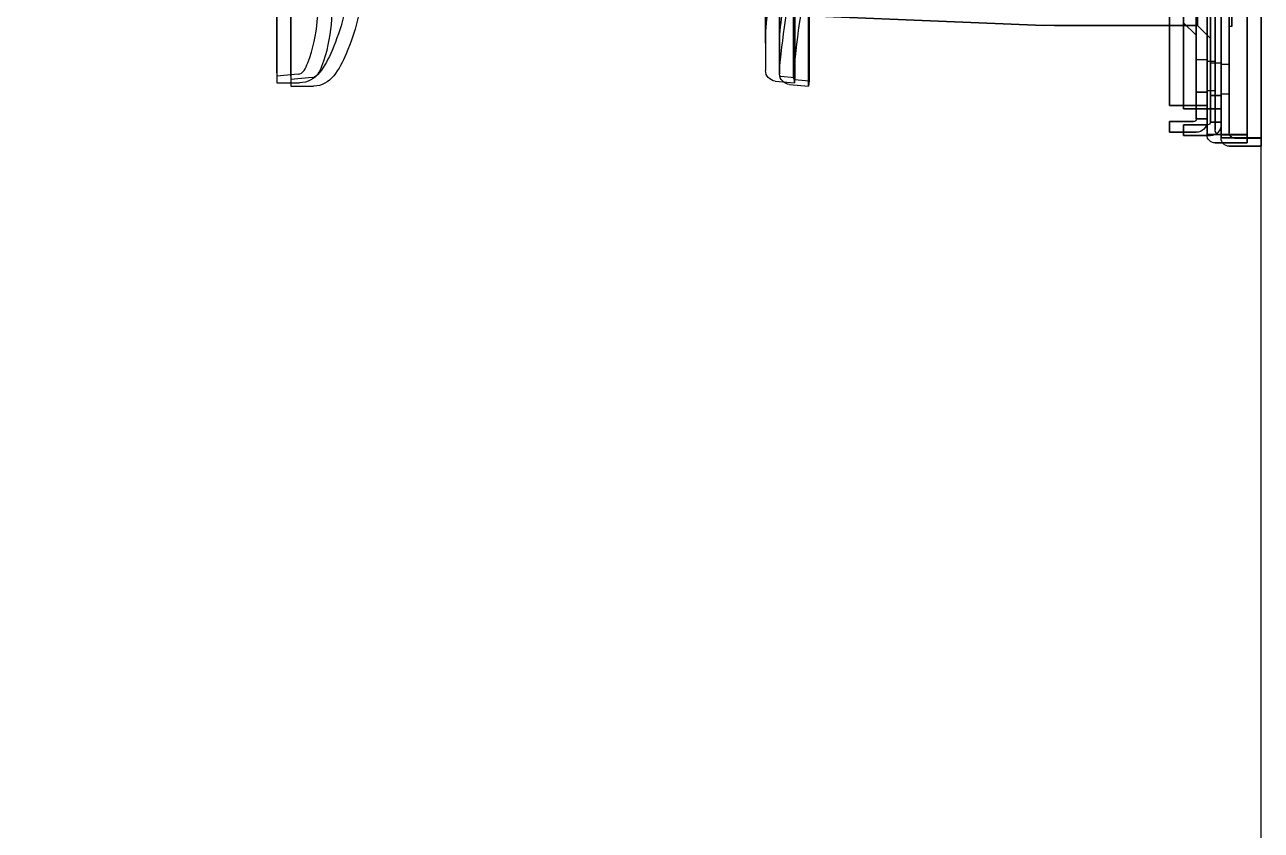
# Model space of a CAD drawing. Header units: millimetres. Extents: x -69706 to 52883, y -6882 to 68885.
# Drawn here: x 7178.5 to 7640.5, y 25650.8 to 25951.8 of the extents above; entities that cross this region are included whole.
import ezdxf

# ---------------------------------------------------------------- set-up
doc = ezdxf.new("R2010")
doc.units = ezdxf.units.MM
doc.layers.add('ac-SB', color=7, linetype='Continuous', lineweight=13)

# ---------------------------------------------------------------- blocks, each defined once
blk = doc.blocks.new('A$C15852BBE')
at = {"layer": 'ac-SB', "lineweight": -3}
for p, q in [((5538.81, 3950), (5538.81, 50)), ((5538.81, 1299.1), (5550.81, 1299.1)), ((5550.81, 1299.1), (5538.81, 1299.1)), ((5538.81, 1299.1), (5538.81, 1296.1)), ((5538.81, 1296.1), (5538.81, 1299.1)), ((5548.81, 1296.1), (5538.81, 1296.1)), ((5538.81, 1296.1), (5548.81, 1296.1)), ((5538.81, 672.2), (5538.81, 1296)), ((5538.81, 672.2), (5538.81, 1296)), ((5538.81, 672.2), (5538.81, 1296)), ((5538.81, 1296), (5538.81, 672.2)), ((5550.81, 1296), (5538.81, 1296)), ((5548.81, 1296), (5538.81, 1296)), ((5538.81, 1296), (5548.81, 1296)), ((5538.81, 1296), (5548.81, 1296)), ((5544.08, 1297.86), (5556.08, 1297.86)), ((5556.08, 1297.86), (5544.08, 1297.86)), ((5544.08, 1297.86), (5544.08, 1294.86)), ((5544.08, 1294.86), (5544.08, 1297.86)), ((5554.08, 1294.86), (5544.08, 1294.86)), ((5544.08, 1294.86), (5554.08, 1294.86)), ((5544.08, 670.96), (5544.08, 1294.76)), ((5544.08, 670.96), (5544.08, 1294.76)), ((5544.08, 670.96), (5544.08, 1294.76)), ((5544.08, 1294.76), (5544.08, 670.96)), ((5556.08, 1294.76), (5544.08, 1294.76)), ((5554.08, 1294.76), (5544.08, 1294.76)), ((5544.08, 1294.76), (5554.08, 1294.76)), ((5544.08, 1294.76), (5554.08, 1294.76)), ((5549.36, 1296), (5548.81, 1296)), ((5553.43, 1296), (5548.81, 1296)), ((5548.81, 1296), (5549.43, 1296)), ((5553.82, 1296), (5549.36, 1296)), ((5549.43, 1296), (5553.43, 1296)), ((5553.82, 1296), (5550.81, 1296)), ((5550.81, 674.1), (5550.81, 1294.1)), ((5550.81, 1294.1), (5550.81, 674.1)), ((5553.81, 1296), (5553.43, 1296)), ((5553.43, 1296), (5553.81, 1296)), ((5553.81, 1296.04), (5553.81, 672.16)), ((5553.81, 672.16), (5553.81, 1296.04)), ((5553.81, 1296), (5553.81, 672.2)), ((5553.81, 1296), (5553.81, 1296)), ((5554.63, 1294.76), (5554.08, 1294.76)), ((5558.7, 1294.76), (5554.08, 1294.76)), ((5554.08, 1294.76), (5554.7, 1294.76)), ((5559.09, 1294.76), (5554.63, 1294.76)), ((5554.7, 1294.76), (5558.7, 1294.76)), ((5559.09, 1294.76), (5556.08, 1294.76)), ((5557.81, 1295.1), (5567.81, 1295.1)), ((5567.81, 1295.1), (5557.81, 1295.1)), ((5557.81, 1295.1), (5567.81, 1295.1)), ((5567.81, 1295.1), (5557.81, 1295.1)), ((5559.08, 1294.76), (5558.7, 1294.76)), ((5558.7, 1294.76), (5559.08, 1294.76)), ((5559.08, 1294.8), (5559.08, 670.92)), ((5559.08, 670.92), (5559.08, 1294.8)), ((5559.08, 1294.76), (5559.08, 670.96)), ((5559.08, 1294.76), (5559.08, 1294.76)), ((5563.08, 1293.86), (5573.08, 1293.86)), ((5573.08, 1293.86), (5563.08, 1293.86)), ((5563.08, 1293.86), (5573.08, 1293.86)), ((5573.08, 1293.86), (5563.08, 1293.86)), ((5567.81, 1295.1), (5567.81, 1291.1)), ((5567.81, 1291.1), (5567.81, 1295.1)), ((5567.81, 1295.1), (5567.81, 1291.1)), ((5567.81, 1291.1), (5567.81, 1295.1)), ((5573.08, 1293.86), (5573.08, 1289.86)), ((5573.08, 1289.86), (5573.08, 1293.86)), ((5573.08, 1293.86), (5573.08, 1289.86)), ((5573.08, 1289.86), (5573.08, 1293.86)), ((5553.81, 1291.1), (5553.81, 1290.1)), ((5553.81, 1290.1), (5553.81, 1291.1)), ((5553.81, 1291.1), (5553.81, 1290.1)), ((5553.81, 1290.1), (5553.81, 1291.1)), ((5553.81, 1285.1), (5553.81, 1290.1)), ((5553.81, 1290.1), (5553.81, 1280.1)), ((5553.81, 1280.1), (5553.81, 1290.1)), ((5553.81, 1290.1), (5553.81, 1285.1)), ((5557.81, 1290.1), (5553.81, 1290.1)), ((5557.81, 1290.1), (5553.81, 1290.1)), ((5553.81, 1290.1), (5557.81, 1290.1)), ((5557.81, 1290.1), (5553.81, 1290.1)), ((5556.08, 672.86), (5556.08, 1292.86)), ((5556.08, 1292.86), (5556.08, 672.86)), ((5557.81, 1280.1), (5557.81, 1290.1)), ((5557.81, 1290.1), (5557.81, 1285.1)), ((5557.81, 1290.1), (5557.81, 1280.1)), ((5557.81, 1285.1), (5557.81, 1290.1)), ((5558.81, 1291.1), (5567.81, 1291.1)), ((5567.81, 1291.1), (5558.81, 1291.1)), ((5558.81, 1291.1), (5567.81, 1291.1)), ((5567.81, 1291.1), (5558.81, 1291.1)), ((5559.08, 1289.86), (5559.08, 1288.86)), ((5559.08, 1288.86), (5559.08, 1289.86)), ((5559.08, 1289.86), (5559.08, 1288.86)), ((5559.08, 1288.86), (5559.08, 1289.86)), ((5564.08, 1289.86), (5573.08, 1289.86)), ((5573.08, 1289.86), (5564.08, 1289.86)), ((5564.08, 1289.86), (5573.08, 1289.86)), ((5573.08, 1289.86), (5564.08, 1289.86)), ((5553.81, 1285.1), (5553.81, 1195.1)), ((5553.81, 1195.1), (5553.81, 1285.1)), ((5553.81, 1195.1), (5553.81, 1285.1)), ((5553.81, 1285.1), (5553.81, 1195.1)), ((5557.81, 1285.1), (5553.81, 1285.1)), ((5557.81, 1285.1), (5553.81, 1285.1)), ((5557.81, 1285.1), (5553.81, 1285.1)), ((5553.81, 1285.1), (5557.81, 1285.1)), ((5557.81, 1195.1), (5557.81, 1285.1)), ((5557.81, 1285.1), (5557.81, 1195.1)), ((5557.81, 1285.1), (5558.81, 1285.1)), ((5567.81, 1285.1), (5557.81, 1285.1)), ((5558.81, 1285.1), (5557.81, 1285.1)), ((5557.81, 1285.1), (5567.81, 1285.1)), ((5558.81, 1285.1), (5567.81, 1285.1)), ((5567.81, 1285.1), (5558.81, 1285.1)), ((5559.08, 1283.86), (5559.08, 1288.86)), ((5559.08, 1288.86), (5559.08, 1278.86)), ((5559.08, 1278.86), (5559.08, 1288.86)), ((5559.08, 1288.86), (5559.08, 1283.86)), ((5563.08, 1288.86), (5559.08, 1288.86)), ((5563.08, 1288.86), (5559.08, 1288.86)), ((5559.08, 1288.86), (5563.08, 1288.86)), ((5563.08, 1288.86), (5559.08, 1288.86)), ((5563.08, 1278.86), (5563.08, 1288.86)), ((5563.08, 1288.86), (5563.08, 1283.86)), ((5563.08, 1288.86), (5563.08, 1278.86)), ((5563.08, 1283.86), (5563.08, 1288.86)), ((5567.81, 1195.1), (5567.81, 1285.1)), ((5567.81, 1285.1), (5567.81, 1195.1)), ((5567.81, 1285.1), (5567.81, 1195.1)), ((5567.81, 1195.1), (5567.81, 1285.1)), ((5553.81, 1280.1), (5557.81, 1280.1)), ((5553.81, 1220.1), (5553.81, 1280.1)), ((5553.81, 1280.1), (5557.81, 1280.1)), ((5553.81, 1280.1), (5553.81, 1269.86)), ((5557.81, 1280.1), (5553.81, 1280.1)), ((5553.81, 1280.1), (5553.81, 1220.1)), ((5553.81, 1269.86), (5553.81, 1280.1)), ((5553.81, 1280.1), (5557.81, 1280.1)), ((5557.81, 1280.1), (5557.81, 1220.1)), ((5557.81, 1269.86), (5557.81, 1280.1)), ((5557.81, 1220.1), (5557.81, 1280.1)), ((5557.81, 1280.1), (5557.81, 1269.86)), ((5559.08, 1283.86), (5559.08, 1193.86)), ((5559.08, 1193.86), (5559.08, 1283.86)), ((5559.08, 1193.86), (5559.08, 1283.86)), ((5559.08, 1283.86), (5559.08, 1193.86)), ((5563.08, 1283.86), (5559.08, 1283.86)), ((5563.08, 1283.86), (5559.08, 1283.86)), ((5563.08, 1283.86), (5559.08, 1283.86)), ((5559.08, 1283.86), (5563.08, 1283.86)), ((5563.08, 1193.86), (5563.08, 1283.86)), ((5563.08, 1283.86), (5563.08, 1193.86)), ((5563.08, 1283.86), (5564.08, 1283.86)), ((5573.08, 1283.86), (5563.08, 1283.86)), ((5564.08, 1283.86), (5563.08, 1283.86)), ((5563.08, 1283.86), (5573.08, 1283.86)), ((5564.08, 1283.86), (5573.08, 1283.86)), ((5573.08, 1283.86), (5564.08, 1283.86)), ((5573.08, 1193.86), (5573.08, 1283.86)), ((5573.08, 1283.86), (5573.08, 1193.86)), ((5573.08, 1283.86), (5573.08, 1193.86)), ((5573.08, 1193.86), (5573.08, 1283.86)), ((5550.81, 1279.6), (5553.81, 1279.6)), ((5550.81, 1279.6), (5553.81, 1279.6)), ((5550.81, 1274.1), (5550.81, 1279.6)), ((5550.81, 1274.1), (5550.81, 1279.6)), ((5550.81, 1274.1), (5550.81, 1279.6)), ((5550.81, 1279.6), (5553.81, 1279.6)), ((5553.81, 1279.6), (5553.81, 1274.1)), ((5553.81, 1274.1), (5553.81, 1279.6)), ((5553.81, 1279.6), (5553.81, 1274.1)), ((5553.81, 1268.1), (5553.81, 1278.34)), ((5553.81, 1278.34), (5553.81, 1268.1)), ((5556.08, 1278.36), (5559.08, 1278.36)), ((5556.08, 1278.36), (5559.08, 1278.36)), ((5556.08, 1272.86), (5556.08, 1278.36)), ((5556.08, 1272.86), (5556.08, 1278.36)), ((5556.08, 1272.86), (5556.08, 1278.36)), ((5556.08, 1278.36), (5559.08, 1278.36)), ((5557.81, 1278.34), (5557.81, 1268.1)), ((5557.81, 1268.1), (5557.81, 1278.34)), ((5559.08, 1278.86), (5563.08, 1278.86)), ((5559.08, 1218.86), (5559.08, 1278.86)), ((5559.08, 1278.86), (5563.08, 1278.86)), ((5559.08, 1278.86), (5559.08, 1268.62)), ((5563.08, 1278.86), (5559.08, 1278.86)), ((5559.08, 1278.86), (5559.08, 1218.86)), ((5559.08, 1268.62), (5559.08, 1278.86)), ((5559.08, 1278.86), (5563.08, 1278.86)), ((5559.08, 1278.36), (5559.08, 1272.86)), ((5559.08, 1272.86), (5559.08, 1278.36)), ((5559.08, 1278.36), (5559.08, 1272.86)), ((5559.08, 1266.86), (5559.08, 1277.1)), ((5559.08, 1277.1), (5559.08, 1266.86)), ((5563.08, 1278.86), (5563.08, 1218.86)), ((5563.08, 1268.62), (5563.08, 1278.86)), ((5563.08, 1218.86), (5563.08, 1278.86)), ((5563.08, 1278.86), (5563.08, 1268.62)), ((5563.08, 1277.1), (5563.08, 1266.86)), ((5563.08, 1266.86), (5563.08, 1277.1)), ((5707.78, 1274.61), (5707.95, 1276.6)), ((5707.95, 1276.6), (5707.95, 957.89)), ((5715.12, 1275.97), (5707.95, 1276.6)), ((5713.05, 1273.37), (5713.22, 1275.36)), ((5713.22, 1275.36), (5713.22, 956.65)), ((5720.39, 1274.73), (5713.22, 1275.36)), ((5901.4, 1276.62), (5892.87, 1276.62)), ((5906.66, 1275.38), (5898.13, 1275.38)), ((5901.4, 957.89), (5901.4, 1276.62)), ((5906.66, 956.65), (5906.66, 1275.38)), ((5550.81, 1274.1), (5550.81, 1268.6)), ((5550.81, 1268.6), (5550.81, 1274.1)), ((5550.81, 1274.1), (5550.81, 1268.6)), ((5553.81, 1268.6), (5553.81, 1274.1)), ((5553.81, 1274.1), (5553.81, 1268.6)), ((5553.81, 1268.6), (5553.81, 1274.1)), ((5556.08, 1272.86), (5556.08, 1267.36)), ((5556.08, 1267.36), (5556.08, 1272.86)), ((5556.08, 1272.86), (5556.08, 1267.36)), ((5559.08, 1267.36), (5559.08, 1272.86)), ((5559.08, 1272.86), (5559.08, 1267.36)), ((5559.08, 1267.36), (5559.08, 1272.86)), ((5707.78, 958.07), (5707.78, 1274.61)), ((5713.21, 1274.13), (5707.78, 1274.61)), ((5713.05, 956.83), (5713.05, 1273.37)), ((5718.48, 1272.89), (5713.05, 1273.37)), ((5713.68, 958.2), (5713.68, 1273.13)), ((5718.78, 958.31), (5718.78, 1271.99)), ((5718.95, 956.96), (5718.95, 1271.89)), ((5724.04, 957.07), (5724.04, 1270.75)), ((5893.43, 1273.41), (5901.4, 1274.11)), ((5898.7, 1272.17), (5906.66, 1272.87)), ((5901.4, 695.25), (5901.4, 1274.11)), ((5901.4, 1272.94), (5901.4, 694.09)), ((5906.66, 694.02), (5906.66, 1272.87)), ((5906.66, 1271.7), (5906.66, 692.85)), ((5550.81, 1268.6), (5553.81, 1268.6)), ((5550.81, 1268.6), (5553.81, 1268.6)), ((5550.81, 1268.6), (5553.81, 1268.6)), ((5553.81, 1268.1), (5557.81, 1268.1)), ((5553.81, 1268.1), (5557.81, 1268.1)), ((5556.08, 1267.36), (5559.08, 1267.36)), ((5556.08, 1267.36), (5559.08, 1267.36)), ((5556.08, 1267.36), (5559.08, 1267.36)), ((5559.08, 1266.86), (5563.08, 1266.86)), ((5559.08, 1266.86), (5563.08, 1266.86)), ((5718.78, 1261.87), (5718.78, 1184.62)), ((5562.66, 1254.02), (5557.81, 1258.87)), ((5557.81, 1227.38), (5557.81, 1258.87)), ((5557.81, 1258.87), (5557.81, 1227.38)), ((5562.66, 1254.02), (5557.81, 1258.87)), ((5567.93, 1252.79), (5563.08, 1257.64)), ((5563.08, 1226.14), (5563.08, 1257.64)), ((5563.08, 1257.64), (5563.08, 1226.14)), ((5567.93, 1252.79), (5563.08, 1257.64)), ((5724.04, 1260.63), (5724.04, 1183.38)), ((5549.81, 1239.85), (5549.81, 1254.35)), ((5549.81, 1254.35), (5549.81, 1239.85)), ((5549.81, 1254.35), (5549.81, 1247.1)), ((5549.81, 1254.35), (5550.81, 1254.35)), ((5549.81, 1254.35), (5550.81, 1254.35)), ((5549.81, 1254.35), (5550.81, 1254.35)), ((5550.81, 1254.35), (5550.81, 1239.85)), ((5550.81, 1239.85), (5550.81, 1254.35)), ((5550.81, 1254.35), (5550.81, 1247.1)), ((5616.06, 1254.02), (5562.66, 1254.02)), ((5562.66, 1232.49), (5562.66, 1254.02)), ((5562.66, 1254.02), (5562.66, 1232.49)), ((5562.66, 1254.02), (5616.06, 1254.02)), ((6000.8, 1238.19), (5620.11, 1253.94)), ((5620.12, 1253.94), (6000.8, 1238.19))]:
    blk.add_line(p, q, dxfattribs=at)
at = {"layer": 'ac-SB', "lineweight": -3, "extrusion": (0, 0, -1)}
for centre, major_axis, start_param, end_param in [((5550.81, 1296.1), (2.12, 2.12), -0.785398, 0.785398), ((5550.81, 1296.1), (2.12, 2.12), -0.785398, 0.785398), ((5548.81, 1294.1), (1.41, 1.41), -0.785398, -0.467838), ((5548.81, 1294.1), (1.41, 1.41), -0.785398, -0.467838), ((5548.81, 1294.1), (-1.41, 1.41), 1.102959, 2.356194), ((5548.81, 1294.1), (-1.41, 1.41), 1.102959, 2.356194), ((5550.81, 1296.1), (-2.12, 2.12), 2.356194, 2.376582), ((5557.81, 1291.1), (-2.83, 2.83), 5.497787, 7.068583), ((5557.81, 1291.1), (2.83, 2.83), 3.926991, 5.497787), ((5557.81, 1291.1), (-2.83, 2.83), 5.497787, 7.068583), ((5557.81, 1291.1), (-2.83, 2.83), 5.497787, 7.068583), ((5554.08, 1292.86), (1.41, 1.41), -0.785398, -0.467838), ((5554.08, 1292.86), (1.41, 1.41), -0.785398, -0.467838), ((5554.08, 1292.86), (-1.41, 1.41), 1.102959, 2.356194), ((5554.08, 1292.86), (-1.41, 1.41), 1.102959, 2.356194), ((5556.08, 1294.86), (2.12, 2.12), -0.785398, 0.785398), ((5556.08, 1294.86), (2.12, 2.12), -0.785398, 0.785398), ((5556.08, 1294.86), (2.12, 2.12), 0.785398, 0.805786), ((5563.08, 1289.86), (-2.83, 2.83), 5.497787, 7.068583), ((5563.08, 1289.86), (2.83, 2.83), 3.926991, 5.497787), ((5563.08, 1289.86), (-2.83, 2.83), 5.497787, 7.068583), ((5563.08, 1289.86), (-2.83, 2.83), 5.497787, 7.068583), ((5558.81, 1290.1), (-0.707, 0.707), 5.497787, 7.068583), ((5558.81, 1290.1), (-0.707, 0.707), 5.497787, 7.068583), ((5558.81, 1290.1), (-0.707, 0.707), 5.497787, 7.068583), ((5558.81, 1290.1), (-0.707, 0.707), 5.497787, 7.068583), ((5564.08, 1288.86), (0.707, 0.707), 3.926991, 5.497787), ((5564.08, 1288.86), (0.707, 0.707), 3.926991, 5.497787), ((5564.08, 1288.86), (0.707, 0.707), 3.926991, 5.497787), ((5564.08, 1288.86), (0.707, 0.707), 3.926991, 5.497787), ((5714.78, 1271.99), (2.83, 2.83), -0.698132, 0.785398), ((5720.04, 1270.75), (2.83, 2.83), -0.698132, 0.785398), ((5616.06, 1155.91), (-69.38, 69.38), 0.785391, 0.826671), ((5616.07, 1155.95), (69.35, 69.35), -0.785414, -0.744103)]:
    blk.add_ellipse(centre, major_axis=major_axis, ratio=1, start_param=start_param, end_param=end_param, dxfattribs=at)
at = {"layer": 'ac-SB', "lineweight": -3}
for points, knots in [([(5873.7, 1223), (5873.7, 1228.89), (5874.04, 1243.08), (5878.31, 1261.28), (5886.58, 1276.62), (5892.87, 1276.62)], [0, 0, 0, 0, 0.293558, 0.713089, 1, 1, 1, 1]), ([(5878.97, 1221.76), (5878.97, 1227.65), (5879.31, 1241.84), (5883.57, 1260.04), (5891.85, 1275.38), (5898.13, 1275.38)], [0, 0, 0, 0, 0.293558, 0.713089, 1, 1, 1, 1]), ([(5626.91, 1163.6), (5636.63, 1164.38), (5670.41, 1173.52), (5707.04, 1212.96), (5712.08, 1257.59), (5713.58, 1270.75), (5713.68, 1272.97), (5713.68, 1273.13)], [0, 0, 0, 0, 0.191384, 0.684569, 0.967249, 0.997563, 1, 1, 1, 1]), ([(5632.18, 1162.36), (5641.89, 1163.14), (5675.67, 1172.28), (5712.31, 1211.72), (5717.34, 1256.35), (5718.85, 1269.51), (5718.95, 1271.73), (5718.95, 1271.89)], [0, 0, 0, 0, 0.191384, 0.684569, 0.967249, 0.997563, 1, 1, 1, 1]), ([(5893.43, 1273.41), (5891.5, 1273.24), (5885.49, 1259.89), (5886.22, 1237.44), (5884.76, 1214.4), (5884.76, 1202.21)], [0, 0, 0, 0, 0.07617, 0.498043, 1, 1, 1, 1]), ([(5898.7, 1272.17), (5896.76, 1272), (5890.76, 1258.65), (5891.49, 1236.2), (5890.02, 1213.16), (5890.02, 1200.98)], [0, 0, 0, 0, 0.07617, 0.498043, 1, 1, 1, 1]), ([(5718.78, 1261.87), (5718.78, 1253.89), (5716.26, 1240.98), (5713.87, 1227.69), (5712.74, 1222.43)], [0, 0, 0, 0, 0.601772, 1, 1, 1, 1]), ([(5724.04, 1260.63), (5724.04, 1252.65), (5721.53, 1239.74), (5719.14, 1226.45), (5718, 1221.19)], [0, 0, 0, 0, 0.601772, 1, 1, 1, 1])]:
    blk.add_open_spline(points, degree=3, knots=knots, dxfattribs=at)
for points in [[(5713.68, 1273.13), (5713.68, 1273.64), (5713.6, 1274.1), (5713.21, 1274.13)], [(5718.95, 1271.89), (5718.95, 1272.4), (5718.87, 1272.86), (5718.48, 1272.89)]]:
    blk.add_open_spline(points, degree=3, dxfattribs=at)

msp = doc.modelspace()

# ---------------------------------------------------------------- block references
at = {"layer": 'ac-SB', "rotation": 180}
msp.add_blockref('A$C15852BBE', (13179.315, 27205.514), dxfattribs=at)

doc.saveas('drawing.dxf')
